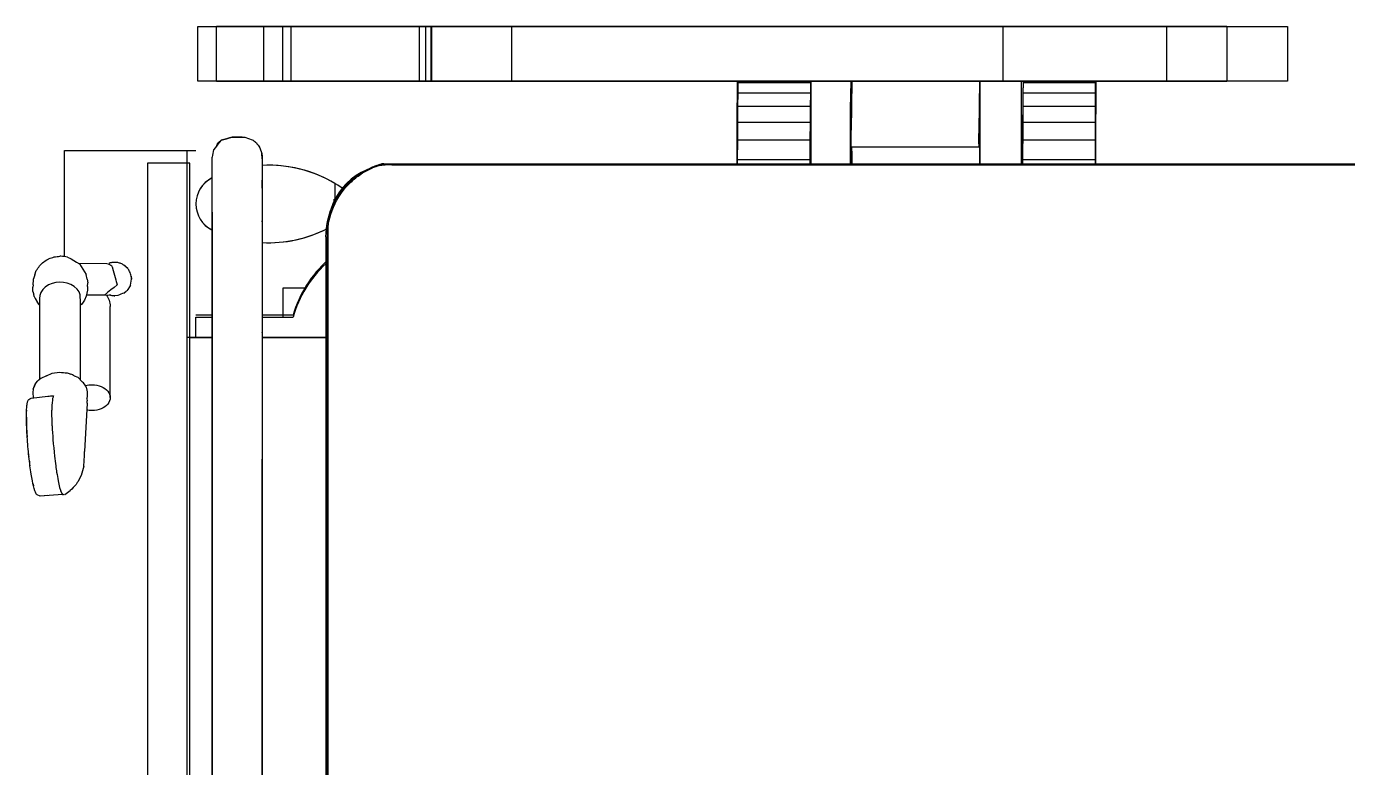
# Model space of a CAD drawing. Extents: x 2733443 to 3206532, y -1516114 to -1264405.
# Drawn here: x 3022477 to 3023266, y -1498215 to -1497772 of the extents above; entities that cross this region are included whole.
import ezdxf

# ---------------------------------------------------------------- set-up
doc = ezdxf.new("R2010")
doc.units = 0
doc.header["$MEASUREMENT"] = 0
doc.linetypes.add('1', pattern=[0, 0, 0])
doc.layers.get('0').update_dxf_attribs({"color": 250, "linetype": '1'})
doc.layers.add('furniture', color=33, linetype='Continuous')

# ---------------------------------------------------------------- blocks, each defined once
blk = doc.blocks.new('EQUIPMENT')
at = {"layer": 'furniture'}
for p, q in [((-9013.88, 4391.05), (-8363.17, 4391.05)), ((-9013.88, 4358.35), (-9013.88, 4391.05)), ((-9002.72, 4358.37), (-9002.72, 4391.05)), ((-8974.62, 4391.05), (-9002.72, 4391.05)), ((-8966.72, 4391.05), (-8974.62, 4391.05)), ((-8974.62, 4391.05), (-8974.62, 4358.37)), ((-8963.23, 4391.05), (-8966.72, 4391.05)), ((-8958.36, 4391.05), (-8963.23, 4391.05)), ((-8963.23, 4391.05), (-8963.23, 4358.37)), ((-8881.76, 4391.05), (-8958.36, 4391.05)), ((-8958.36, 4391.05), (-8958.36, 4358.37)), ((-8877.84, 4391.05), (-8881.76, 4391.05)), ((-8881.76, 4391.05), (-8881.76, 4358.37)), ((-8874.4, 4391.05), (-8877.84, 4391.05)), ((-8877.84, 4391.05), (-8877.84, 4358.37)), ((-8874.42, 4358.37), (-8874.42, 4391.05)), ((-8870.14, 4391.05), (-8874.4, 4391.05)), ((-8874.4, 4391.05), (-8874.4, 4358.37)), ((-8850.35, 4391.05), (-8870.14, 4391.05)), ((-8839.64, 4391.05), (-8850.35, 4391.05)), ((-8826.26, 4391.05), (-8839.64, 4391.05)), ((-8533.08, 4391.05), (-8826.26, 4391.05)), ((-8826.26, 4358.37), (-8826.26, 4391.05)), ((-8435.38, 4391.05), (-8533.08, 4391.05)), ((-8533.08, 4391.05), (-8533.08, 4358.37)), ((-8408.33, 4391.05), (-8435.38, 4391.05)), ((-8435.38, 4391.05), (-8435.38, 4358.37)), ((-8399.5, 4391.05), (-8408.33, 4391.05)), ((-8399.5, 4391.05), (-8399.5, 4358.37)), ((-8363.17, 4391.05), (-8363.17, 4358.35)), ((-8363.17, 4358.35), (-9013.88, 4358.35)), ((-9002.72, 4358.37), (-8974.62, 4358.37)), ((-8974.62, 4358.37), (-8966.72, 4358.37)), ((-8966.72, 4358.37), (-8963.23, 4358.37)), ((-8963.23, 4358.37), (-8958.36, 4358.37)), ((-8958.36, 4358.37), (-8881.76, 4358.37)), ((-8881.76, 4358.37), (-8877.84, 4358.37)), ((-8877.84, 4358.37), (-8874.4, 4358.37)), ((-8874.4, 4358.37), (-8870.14, 4358.37)), ((-8870.14, 4358.37), (-8850.35, 4358.37)), ((-8850.35, 4358.37), (-8839.64, 4358.37)), ((-8839.64, 4358.37), (-8826.26, 4358.37)), ((-8826.26, 4358.37), (-8533.08, 4358.37)), ((-8691.87, 4358.35), (-8691.87, 4308.49)), ((-8691.63, 4350.98), (-8691.55, 4358.24)), ((-8691.38, 4357.41), (-8691.48, 4351.22)), ((-8691.36, 4358.24), (-8691.38, 4357.41)), ((-8647.82, 4357.41), (-8691.38, 4357.41)), ((-8647.91, 4351.22), (-8647.82, 4357.41)), ((-8647.87, 4358.35), (-8647.87, 4308.49)), ((-8647.82, 4357.41), (-8647.8, 4358.24)), ((-8624.04, 4341.83), (-8623.82, 4358.24)), ((-8623.88, 4358.35), (-8623.88, 4308.49)), ((-8623.28, 4358.24), (-8623.67, 4329.13)), ((-8547.39, 4329.13), (-8547, 4358.37)), ((-8546.91, 4358.35), (-8546.91, 4308.49)), ((-8533.08, 4358.37), (-8435.38, 4358.37)), ((-8522.13, 4308.49), (-8522.13, 4358.35)), ((-8521.09, 4358.24), (-8521.17, 4350.98)), ((-8521.02, 4351.22), (-8520.92, 4357.41)), ((-8520.92, 4357.41), (-8520.9, 4358.24)), ((-8477.36, 4357.41), (-8520.92, 4357.41)), ((-8478.13, 4358.35), (-8478.13, 4308.49)), ((-8477.45, 4351.22), (-8477.36, 4357.41)), ((-8477.36, 4357.41), (-8477.34, 4358.24)), ((-8435.38, 4358.37), (-8408.33, 4358.37)), ((-8408.33, 4358.37), (-8399.5, 4358.37)), ((-8691.71, 4340.04), (-8691.63, 4350.98)), ((-8691.48, 4351.22), (-8691.56, 4343.25)), ((-8647.91, 4351.22), (-8691.48, 4351.22)), ((-8647.99, 4343.25), (-8647.91, 4351.22)), ((-8521.17, 4350.98), (-8521.25, 4340.04)), ((-8521.1, 4343.25), (-8521.02, 4351.22)), ((-8477.45, 4351.22), (-8521.02, 4351.22)), ((-8477.54, 4343.25), (-8477.45, 4351.22)), ((-8691.77, 4327.66), (-8691.71, 4340.04)), ((-8691.56, 4343.25), (-8691.63, 4333.76)), ((-8647.99, 4343.25), (-8691.56, 4343.25)), ((-8648.06, 4333.76), (-8647.99, 4343.25)), ((-8521.25, 4340.04), (-8521.31, 4327.66)), ((-8521.17, 4333.76), (-8521.1, 4343.25)), ((-8477.54, 4343.25), (-8521.1, 4343.25)), ((-8477.61, 4333.76), (-8477.54, 4343.25)), ((-8691.63, 4333.76), (-8691.68, 4323.04)), ((-8648.06, 4333.76), (-8691.63, 4333.76)), ((-8648.12, 4323.04), (-8648.06, 4333.76)), ((-8624.19, 4315.24), (-8624.1, 4334.12)), ((-8521.22, 4323.04), (-8521.17, 4333.76)), ((-8477.61, 4333.76), (-8521.17, 4333.76)), ((-8477.66, 4323.04), (-8477.61, 4333.76)), ((-8691.81, 4314.23), (-8691.77, 4327.66)), ((-8691.68, 4323.04), (-8691.72, 4311.4)), ((-8648.12, 4323.04), (-8691.68, 4323.04)), ((-8648.15, 4311.4), (-8648.12, 4323.04)), ((-8521.31, 4327.66), (-8521.35, 4314.23)), ((-8521.26, 4311.4), (-8521.22, 4323.04)), ((-8477.66, 4323.04), (-8521.22, 4323.04)), ((-8477.7, 4311.4), (-8477.66, 4323.04)), ((-9093.36, 4253.54), (-9093.36, 4317.02)), ((-9093.36, 4317.02), (-9020.44, 4317.02)), ((-9093.36, 4253.54), (-9093.36, 4317.02)), ((-9093.36, 4317.02), (-9014.97, 4317.02)), ((-9020.44, 4317.02), (-9020.44, 3325.13)), ((-9002.49, 4319.89), (-9001.83, 4321.5)), ((-8975.39, 4312.06), (-8975.59, 4315.21)), ((-8623.65, 4319.11), (-8623.5, 4319.11)), ((-8623.5, 4319.11), (-8547.22, 4319.11)), ((-9043.8, 4309.37), (-9043.8, 3322.39)), ((-9018.61, 4309.37), (-9043.8, 4309.37)), ((-9018.61, 3322.39), (-9018.61, 4309.37)), ((-8975.39, 4313.03), (-8975.46, 4313.29)), ((-8975.39, 4312.06), (-8975.39, 4312.42)), ((-8902.73, 4309), (-8903.4, 4309)), ((-8902.73, 4309), (-8221.5, 4309)), ((-8898.05, 4308.49), (-7083.93, 4308.49)), ((-8691.82, 4309), (-8691.81, 4314.23)), ((-8691.72, 4311.4), (-8691.72, 4309)), ((-8648.15, 4311.4), (-8691.72, 4311.4)), ((-8648.16, 4309), (-8648.15, 4311.4)), ((-8521.35, 4314.23), (-8521.36, 4309)), ((-8521.27, 4309), (-8521.26, 4311.4)), ((-8477.7, 4311.4), (-8521.26, 4311.4)), ((-8477.7, 4309), (-8477.7, 4311.4)), ((-8975.39, 4297.72), (-8975.39, 4299.35)), ((-8920.44, 4300.62), (-8920.11, 4300.87)), ((-8912.26, 4305.77), (-8912.23, 4305.77)), ((-8975.39, 4294.55), (-8975.39, 4297.72)), ((-8932.01, 4297.24), (-8932.01, 4287.94)), ((-8932.34, 4285.6), (-8932.34, 4286.71)), ((-8932.33, 4286.88), (-8932.33, 4287.94)), ((-8932.33, 4287.94), (-8931.74, 4287.94)), ((-8932.13, 4286.88), (-8932.33, 4286.88)), ((-8932.13, 4286.88), (-8932.13, 4286.71)), ((-8932.13, 4286.71), (-8932.13, 4285.98)), ((-8932.09, 4286.06), (-8932.08, 4286.88)), ((-8932.08, 4286.88), (-8929.95, 4290.36)), ((-8931.89, 4286.88), (-8932.08, 4286.88)), ((-8931.89, 4286.88), (-8931.89, 4286.41)), ((-8930.82, 4289.43), (-8930.66, 4289.43)), ((-8930.31, 4289.43), (-8930.66, 4289.43)), ((-8975.39, 4274.43), (-8975.42, 4275.03)), ((-8975.39, 4268.2), (-8975.41, 4267.08)), ((-8936.17, 4270.37), (-8936.17, 3361.39)), ((-8937.34, 4265.43), (-8937.34, 3366.33)), ((-8936.48, 3366.33), (-8936.48, 4265.43)), ((-9095.66, 4253.87), (-9096.17, 4253.84)), ((-9091.58, 4253.29), (-9089.85, 4252.4)), ((-9111.21, 4242.64), (-9110.32, 4245.24)), ((-9085.23, 4249.7), (-9068.13, 4249.57)), ((-9066.15, 4249.8), (-9066.82, 4249.46)), ((-9065.46, 4249.89), (-9066.15, 4249.8)), ((-9063.4, 4250.18), (-9065.22, 4250.01)), ((-9065.11, 4248.18), (-9064.96, 4247.65)), ((-9064.92, 4247.49), (-9064.32, 4245.31)), ((-9061.59, 4250.01), (-9063.4, 4250.18)), ((-9055.66, 4246.49), (-9057.94, 4248.55)), ((-8975.4, 4250.19), (-8975.39, 4249.81)), ((-9112.24, 4236.86), (-9112.29, 4235.34)), ((-9112.24, 4236.86), (-9112.02, 4239.71)), ((-9112.02, 4239.71), (-9111.99, 4240.36)), ((-9111.21, 4242.64), (-9111.99, 4240.36)), ((-9103.01, 4236.69), (-9104.93, 4235.43)), ((-9100.84, 4237.6), (-9103.01, 4236.69)), ((-9098.57, 4238.14), (-9100.84, 4237.6)), ((-9096.35, 4238.33), (-9098.57, 4238.14)), ((-9094.12, 4238.21), (-9096.35, 4238.33)), ((-9091.82, 4237.74), (-9094.12, 4238.21)), ((-9089.6, 4236.9), (-9091.82, 4237.74)), ((-9087.6, 4235.7), (-9089.6, 4236.9)), ((-9079.9, 4240.21), (-9080.46, 4242.95)), ((-9079.9, 4240.21), (-9079.55, 4237.98)), ((-9079.63, 4235.85), (-9079.55, 4237.98)), ((-9062.73, 4239.57), (-9061.94, 4236.7)), ((-9054.1, 4236.6), (-9054.54, 4235.62)), ((-9054.1, 4236.6), (-9053.43, 4240.2)), ((-9053.59, 4242.02), (-9053.43, 4240.2)), ((-9112.28, 4234.48), (-9112.29, 4235.34)), ((-9112.26, 4232.73), (-9112.28, 4234.48)), ((-9111.53, 4229.73), (-9111.81, 4231.26)), ((-9111.53, 4229.73), (-9111.01, 4228.67)), ((-9111.01, 4228.67), (-9109.64, 4226.27)), ((-9108.31, 4228.69), (-9108.32, 4225.93)), ((-9108.16, 4230.42), (-9108.31, 4228.69)), ((-9107.56, 4232.18), (-9108.16, 4230.42)), ((-9106.47, 4233.9), (-9107.56, 4232.18)), ((-9104.93, 4235.43), (-9106.47, 4233.9)), ((-9085.97, 4234.21), (-9087.6, 4235.7)), ((-9084.78, 4232.54), (-9085.97, 4234.21)), ((-9084.07, 4230.79), (-9084.78, 4232.54)), ((-9083.82, 4226.3), (-9084.07, 4230.79)), ((-9080.46, 4230.04), (-9081.51, 4227.53)), ((-9079.67, 4233.53), (-9080.46, 4230.04)), ((-9069.64, 4230.68), (-9080.23, 4230.68)), ((-9079.63, 4235.85), (-9079.67, 4233.53)), ((-9069.51, 4230.78), (-9066.75, 4230.68)), ((-9065.9, 4230.84), (-9066.75, 4230.68)), ((-9063.4, 4230.23), (-9065.22, 4230.39)), ((-9061.59, 4230.39), (-9063.4, 4230.23)), ((-9057.94, 4231.85), (-9056.35, 4233.15)), ((-9055.66, 4233.92), (-9056.29, 4233.22)), ((-9054.54, 4235.62), (-9055.66, 4233.92)), ((-8949.18, 4234.82), (-8963.08, 4234.82)), ((-8963.08, 4234.82), (-8963.08, 4217.45)), ((-9108.32, 4224.78), (-9109.64, 4226.27)), ((-9108.32, 4225.93), (-9108.33, 4222.99)), ((-9108.33, 4222.99), (-9108.33, 4180.28)), ((-9083.83, 4223.37), (-9083.82, 4226.3)), ((-9083.11, 4225.24), (-9083.83, 4224.56)), ((-9083.83, 4179.88), (-9083.83, 4223.37)), ((-9081.51, 4227.53), (-9083.11, 4225.24)), ((-9066.13, 4169.42), (-9066.13, 4223.88)), ((-9005.34, 4218.56), (-9014.97, 4218.56)), ((-9014.97, 4205.29), (-9014.97, 4217.45)), ((-9014.97, 4217.45), (-9005.34, 4217.45)), ((-8956.95, 4218.56), (-8975.39, 4218.56)), ((-8975.39, 4217.45), (-8956.95, 4217.45)), ((-9005.22, 4205.29), (-9020.44, 4205.29)), ((-9018.61, 4205.29), (-9005.34, 4205.29)), ((-8975.41, 4208.58), (-8975.4, 4198.36)), ((-8975.41, 4205.29), (-8936.17, 4205.29)), ((-8975.39, 4208.58), (-8975.39, 4132.67)), ((-8975.39, 4208.22), (-8975.39, 4208.58)), ((-8937.34, 4205.29), (-8975.39, 4205.29)), ((-9005.22, 4191.57), (-9005.34, 4191.6)), ((-9005.34, 4190.87), (-9005.34, 4191.6)), ((-9005.34, 4190.87), (-9005.15, 4190.87)), ((-9107.58, 4180.9), (-9109.59, 4179.24)), ((-9104.26, 4182.49), (-9107.58, 4180.9)), ((-9104.26, 4182.49), (-9100.86, 4184)), ((-9100.86, 4184), (-9096.37, 4184.63)), ((-9087.38, 4182.22), (-9087.62, 4182.45)), ((-9085.36, 4181.42), (-9087.57, 4182.3)), ((-9082.62, 4178.67), (-9085.36, 4181.42)), ((-9005.15, 4187.87), (-9005.34, 4187.93)), ((-9005.34, 4174.48), (-9005.34, 4184.41)), ((-9112.17, 4174.53), (-9112.41, 4172.45)), ((-9112.17, 4174.53), (-9110.99, 4177.38)), ((-9110.99, 4177.38), (-9111.77, 4175.47)), ((-9110.99, 4177.38), (-9109.59, 4179.24)), ((-9082.17, 4178.25), (-9082.62, 4178.67)), ((-9081.04, 4176.81), (-9082.17, 4178.25)), ((-9079.75, 4172.97), (-9080.09, 4174.87)), ((-9005.28, 4175.85), (-9005.34, 4176.14)), ((-9005.34, 4165.09), (-9005.34, 4174.48)), ((-9005.34, 4165.09), (-9005.34, 4173.42)), ((-9005.34, 4165.09), (-9005.34, 4173.42)), ((-9005.34, 4173.42), (-9005.34, 4165.09)), ((-9114.73, 4168.3), (-9113.47, 4169.09)), ((-9113.42, 4169.19), (-9103.42, 4170.23)), ((-9112.41, 4172.45), (-9112.18, 4169.32)), ((-9080, 4166.06), (-9081.47, 4137.27)), ((-9080.07, 4168.73), (-9079.94, 4167.48)), ((-9080, 4166.06), (-9079.94, 4167.48)), ((-9079.75, 4170.09), (-9079.75, 4172.97)), ((-9005.34, 4172.54), (-9005.34, 4165.09)), ((-9116.08, 4162.02), (-9116.12, 4161.71)), ((-9116.12, 4161.71), (-9116.11, 4161.27)), ((-9114.91, 4135.77), (-9114.84, 4134.92)), ((-9114.84, 4134.92), (-9114.77, 4134.31)), ((-9081.84, 4128.5), (-9081.6, 4134.94)), ((-9081.6, 4134.94), (-9081.47, 4137.27)), ((-9114.25, 4129.95), (-9114.08, 4128.74)), ((-9081.84, 4128.5), (-9083.42, 4122.88)), ((-9112.28, 4118.19), (-9112.2, 4117.8)), ((-9112.2, 4117.8), (-9111.92, 4116.83)), ((-9083.42, 4122.88), (-9085.54, 4119.07)), ((-9108.02, 4110.66), (-9109.79, 4111.37)), ((-9094.69, 4111.58), (-9108.02, 4110.66)), ((-9103.38, 4110.94), (-9108.02, 4110.66)), ((-9094.05, 4111.51), (-9093.92, 4111.79)), ((-9093.36, 4111.51), (-9093.36, 4111.51)), ((-9093.18, 4111.56), (-9089.99, 4113.94)), ((-9005.34, 4058.19), (-9005.34, 4057.32)), ((-9005.34, 3978.16), (-9005.34, 4057.32))]:
    blk.add_line(p, q, dxfattribs=at)
at = {"layer": 'furniture', "flags": 128}
for points in [[(-8999.91, 4323.06), (-9001.06, 4321.65), (-9002.2, 4320.25), (-9003.35, 4318.84), (-9004.5, 4317.44)], [(-9001.83, 4321.5), (-9001.35, 4321.89), (-9000.87, 4322.28), (-9000.39, 4322.67), (-8999.91, 4323.06)], [(-8999.91, 4323.06), (-8998.27, 4323.54), (-8996.63, 4324.03), (-8995, 4324.52), (-8993.36, 4325.01)], [(-8993.36, 4325.01), (-8995, 4324.52), (-8996.63, 4324.03), (-8998.27, 4323.54), (-8999.91, 4323.06)], [(-8987.37, 4325.01), (-8988.86, 4325.01), (-8990.36, 4325.01), (-8991.86, 4325.01), (-8993.36, 4325.01)], [(-8993.36, 4325.01), (-8991.86, 4325.01), (-8990.36, 4325.01), (-8988.86, 4325.01), (-8987.37, 4325.01)], [(-8987.37, 4325.01), (-8986.82, 4324.96), (-8986.28, 4324.91), (-8985.73, 4324.86), (-8985.19, 4324.81)], [(-8985.19, 4324.81), (-8984.09, 4324.37), (-8983, 4323.93), (-8981.9, 4323.49), (-8980.81, 4323.06)], [(-8980.81, 4323.06), (-8980.33, 4322.67), (-8979.85, 4322.28), (-8979.37, 4321.89), (-8978.89, 4321.5)], [(-9004.5, 4317.44), (-9004.71, 4316.34), (-9004.92, 4315.23), (-9005.13, 4314.13), (-9005.34, 4313.03)], [(-8978.89, 4321.5), (-8978.51, 4321.02), (-8978.12, 4320.54), (-8977.73, 4320.06), (-8977.34, 4319.58)], [(-8977.34, 4319.58), (-8976.9, 4318.49), (-8976.46, 4317.4), (-8976.02, 4316.3), (-8975.59, 4315.21)], [(-8975.59, 4315.21), (-8975.54, 4314.66), (-8975.49, 4314.12), (-8975.44, 4313.57), (-8975.39, 4313.03)], [(-9005.34, 4309.13), (-9005.34, 4310.11), (-9005.34, 4311.08), (-9005.34, 4312.05), (-9005.34, 4313.03)], [(-9005.34, 4297.73), (-9005.34, 4300.58), (-9005.34, 4303.43), (-9005.34, 4306.28), (-9005.34, 4309.13)], [(-8975.39, 4312.42), (-8975.39, 4312.57), (-8975.39, 4312.72), (-8975.39, 4312.88), (-8975.39, 4313.03)], [(-8975.39, 4313.03), (-8975.39, 4312.79), (-8975.39, 4312.54), (-8975.39, 4312.3), (-8975.39, 4312.06)], [(-8975.39, 4312.06), (-8975.39, 4310.12), (-8975.39, 4308.17), (-8975.39, 4306.22), (-8975.39, 4304.28)], [(-8975.39, 4304.28), (-8975.39, 4300.61), (-8975.39, 4296.93), (-8975.39, 4293.26), (-8975.39, 4289.59)], [(-9005.34, 4289.64), (-9005.34, 4291.66), (-9005.34, 4293.69), (-9005.34, 4295.71), (-9005.34, 4297.73)], [(-8928.71, 4292.11), (-8926.81, 4294.49), (-8924.57, 4296.92)], [(-9005.34, 4280.23), (-9005.34, 4282.58), (-9005.34, 4284.94), (-9005.34, 4287.29), (-9005.34, 4289.64)], [(-8975.39, 4289.59), (-8975.39, 4287.25), (-8975.39, 4284.9), (-8975.39, 4282.56), (-8975.39, 4280.22)], [(-8930.66, 4289.43), (-8931.42, 4288.17), (-8932.13, 4286.88)], [(-8931.74, 4287.94), (-8931.29, 4288.69), (-8930.82, 4289.43)], [(-9005.34, 4165.09), (-9005.34, 4185.21), (-9005.34, 4226.82), (-9005.34, 4268.42), (-9005.34, 4280.23)], [(-9005.34, 4280.23), (-9005.34, 4251.84), (-9005.34, 4194.8), (-9005.34, 4165.09)], [(-8975.39, 4280.22), (-8975.39, 4277.62), (-8975.39, 4275.03), (-8975.39, 4272.43), (-8975.39, 4269.84)], [(-9005.34, 4191.6), (-9005.34, 4211.45), (-9005.34, 4231.31), (-9005.34, 4251.17), (-9005.34, 4271.03)], [(-9005.34, 4269.9), (-9005.34, 4254.57), (-9005.34, 4239.24), (-9005.34, 4223.91), (-9005.34, 4208.58)], [(-8975.39, 4269.84), (-8975.39, 4267.08), (-8975.39, 4264.33), (-8975.39, 4261.58), (-8975.39, 4258.83)], [(-9105.88, 4250.49), (-9105.13, 4250.94), (-9104.39, 4251.4), (-9103.65, 4251.85), (-9102.91, 4252.3)], [(-9102.91, 4252.3), (-9102.09, 4252.59), (-9101.27, 4252.87), (-9100.45, 4253.16), (-9099.63, 4253.44)], [(-9099.63, 4253.44), (-9098.77, 4253.55), (-9097.9, 4253.66), (-9097.59, 4253.69)], [(-9097.59, 4253.69), (-9097.04, 4253.76), (-9096.17, 4253.87)], [(-9091.58, 4253.29), (-9092.6, 4253.43), (-9093.62, 4253.58), (-9094.64, 4253.73), (-9095.66, 4253.87)], [(-9089.84, 4252.4), (-9089.48, 4252.19), (-9087.84, 4251.23), (-9086.2, 4250.27), (-9084.56, 4249.3)], [(-8975.39, 4258.83), (-8975.39, 4255.95), (-8975.39, 4253.07), (-8975.39, 4250.19), (-8975.39, 4247.31)], [(-9110.32, 4245.24), (-9109.84, 4245.96), (-9109.35, 4246.68), (-9108.86, 4247.39), (-9108.38, 4248.11)], [(-9108.38, 4248.11), (-9107.75, 4248.7), (-9107.13, 4249.3), (-9106.5, 4249.9), (-9105.88, 4250.49)], [(-9084.56, 4249.3), (-9083.53, 4247.71), (-9082.51, 4246.12), (-9081.49, 4244.53), (-9080.46, 4242.95)], [(-9068.13, 4249.57), (-9067.38, 4249.22), (-9066.62, 4248.88), (-9065.86, 4248.53), (-9065.11, 4248.18)], [(-9064.3, 4245.25), (-9063.52, 4242.44), (-9062.77, 4239.7)], [(-9061.59, 4250.01), (-9062.04, 4250.06), (-9062.5, 4250.1), (-9062.95, 4250.14), (-9063.4, 4250.18)], [(-9059.73, 4249.48), (-9060.19, 4249.61), (-9060.66, 4249.75), (-9061.12, 4249.88), (-9061.59, 4250.01)], [(-9057.94, 4248.55), (-9058.39, 4248.79), (-9058.84, 4249.02), (-9059.28, 4249.25), (-9059.73, 4249.48)], [(-9055.66, 4246.49), (-9056.23, 4247.01), (-9056.8, 4247.52), (-9057.37, 4248.04), (-9057.94, 4248.55)], [(-9054.54, 4244.79), (-9054.82, 4245.21), (-9055.1, 4245.64), (-9055.38, 4246.07), (-9055.66, 4246.49)], [(-9053.59, 4242.02), (-9053.83, 4242.71), (-9054.07, 4243.4), (-9054.3, 4244.09), (-9054.54, 4244.79)], [(-8975.39, 4247.31), (-8975.39, 4237.63), (-8975.39, 4227.94), (-8975.39, 4218.26), (-8975.39, 4208.58)], [(-9061.94, 4236.7), (-9063.87, 4235.19), (-9065.79, 4233.69), (-9067.72, 4232.18), (-9069.64, 4230.68)], [(-9053.43, 4240.2), (-9053.47, 4240.66), (-9053.51, 4241.11), (-9053.55, 4241.57), (-9053.59, 4242.02)], [(-9005.34, 4239.69), (-9005.34, 4234.49), (-9005.34, 4229.29), (-9005.34, 4224.08), (-9005.34, 4218.88)], [(-9112.26, 4232.73), (-9111.91, 4231.62), (-9111.8, 4231.26)], [(-9066.29, 4230.76), (-9065.91, 4230.63), (-9065.22, 4230.39)], [(-9065.22, 4230.39), (-9064.76, 4230.35), (-9064.31, 4230.31), (-9063.86, 4230.27), (-9063.4, 4230.23)], [(-9057.94, 4231.85), (-9058.85, 4231.49), (-9059.77, 4231.12), (-9060.68, 4230.76), (-9061.59, 4230.39)], [(-9005.34, 4165.53), (-9005.34, 4181.92), (-9005.34, 4198.31), (-9005.34, 4214.71), (-9005.34, 4231.1)], [(-9005.34, 4231.1), (-9005.34, 4222.91), (-9005.34, 4214.73), (-9005.34, 4206.55), (-9005.34, 4198.36)], [(-9005.34, 4165.53), (-9005.34, 4181.92), (-9005.34, 4198.31), (-9005.34, 4214.71), (-9005.34, 4231.1)], [(-9005.34, 4229.29), (-9005.34, 4199.78), (-9005.34, 4170.26), (-9005.34, 4140.74), (-9005.34, 4130.8)], [(-9005.34, 4218.88), (-9005.34, 4221.49), (-9005.34, 4224.09), (-9005.34, 4226.69), (-9005.34, 4229.29)], [(-9005.34, 4208.58), (-9005.34, 4082.79), (-9005.34, 3957), (-9005.34, 3552.21), (-9005.34, 3426.42)], [(-8975.39, 4208.58), (-8975.39, 4199.02), (-8975.39, 4189.46), (-8975.39, 4179.9), (-8975.39, 4170.33)], [(-9005.34, 4198.36), (-9005.34, 4190.16), (-9005.34, 4181.95), (-9005.34, 4173.74), (-9005.34, 4165.53)], [(-9005.34, 4187.93), (-9005.34, 4188.66), (-9005.34, 4189.4), (-9005.34, 4190.14), (-9005.34, 4190.87)], [(-9096.37, 4184.63), (-9095.24, 4184.5), (-9094.11, 4184.38), (-9092.98, 4184.26), (-9091.84, 4184.14)], [(-9091.84, 4184.14), (-9091.29, 4183.97), (-9090.73, 4183.79), (-9090.18, 4183.62), (-9089.62, 4183.45)], [(-9087.62, 4182.45), (-9088.12, 4182.7), (-9088.62, 4182.95), (-9089.12, 4183.2), (-9089.62, 4183.45)], [(-9005.34, 4165.09), (-9005.27, 4178.51), (-9005.23, 4188.03)], [(-9005.34, 4184.41), (-9005.34, 4185.29), (-9005.34, 4186.17), (-9005.34, 4187.05), (-9005.34, 4187.93)], [(-9080.09, 4174.87), (-9080.33, 4175.36), (-9080.56, 4175.84), (-9080.8, 4176.33), (-9081.04, 4176.81)], [(-9005.34, 4176.14), (-9005.34, 4175.72), (-9005.34, 4175.31), (-9005.34, 4174.89), (-9005.34, 4174.48)], [(-9005.34, 4174.48), (-9005.34, 4173.99), (-9005.34, 4173.51), (-9005.34, 4173.02), (-9005.34, 4172.54)], [(-9005.34, 4174.48), (-9005.32, 4173.42), (-9005.3, 4172.7)], [(-9116.03, 4163.35), (-9115.96, 4164.03), (-9115.89, 4164.7), (-9115.81, 4165.38), (-9115.74, 4166.05)], [(-9115.74, 4166.05), (-9115.63, 4166.48), (-9115.52, 4166.91), (-9115.41, 4167.33), (-9115.3, 4167.76)], [(-9115.16, 4167.9), (-9115.02, 4168.03), (-9114.87, 4168.17), (-9114.73, 4168.3)], [(-9103.42, 4170.23), (-9102.58, 4170.32), (-9101.74, 4170.4), (-9100.9, 4170.49), (-9100.06, 4170.58)], [(-9100.87, 4166.08), (-9100.91, 4165.02), (-9100.95, 4163.97), (-9100.99, 4162.92), (-9101.03, 4161.87)], [(-9100.53, 4168.98), (-9100.61, 4168.26), (-9100.7, 4167.53), (-9100.78, 4166.8), (-9100.87, 4166.08)], [(-9100.06, 4170.58), (-9100.18, 4170.18), (-9100.29, 4169.78), (-9100.41, 4169.38), (-9100.53, 4168.98)], [(-9080.09, 4168.73), (-9080, 4169.11), (-9079.75, 4170.09)], [(-9005.34, 3469.47), (-9005.34, 3573.74), (-9005.34, 3957), (-9005.34, 4061.27), (-9005.34, 4165.53)], [(-8975.39, 4170.33), (-8975.39, 4160.92), (-8975.39, 4151.5), (-8975.39, 4142.09), (-8975.39, 4132.67)], [(-9116.15, 4157.77), (-9116.15, 4157.45), (-9116.18, 4156.03)], [(-9116.16, 4159.93), (-9116.13, 4160.78), (-9116.1, 4161.64), (-9116.06, 4162.5), (-9116.03, 4163.35)], [(-9116.03, 4151.3), (-9116.06, 4153.46), (-9116.1, 4155.61), (-9116.13, 4157.77), (-9116.16, 4159.93)], [(-9100.86, 4152.63), (-9100.83, 4153.4), (-9100.9, 4156.22), (-9100.97, 4159.05), (-9101.03, 4161.87)], [(-9005.34, 4057.32), (-9005.34, 4084.26), (-9005.34, 4111.2), (-9005.34, 4138.15), (-9005.34, 4165.09)], [(-9116.18, 4156.03), (-9116.15, 4154.83), (-9116.12, 4153.62), (-9116.09, 4152.42), (-9116.06, 4151.21)], [(-9115.74, 4145.94), (-9115.81, 4147.28), (-9115.89, 4148.62), (-9115.96, 4149.96), (-9116.03, 4151.3)], [(-9116, 4149.9), (-9115.97, 4149.24), (-9115.93, 4148.59)], [(-9100.86, 4152.63), (-9100.74, 4150.56), (-9100.61, 4148.49), (-9100.48, 4146.42), (-9100.36, 4144.36)], [(-9115.93, 4148.59), (-9115.9, 4147.91), (-9115.86, 4147.22), (-9115.82, 4146.54), (-9115.78, 4145.86)], [(-9115.3, 4140.16), (-9115.41, 4141.61), (-9115.52, 4143.05), (-9115.63, 4144.5), (-9115.74, 4145.94)], [(-9100.36, 4144.36), (-9100.12, 4141.88), (-9099.89, 4139.41), (-9099.66, 4136.94), (-9099.42, 4134.47)], [(-9114.73, 4134.31), (-9114.87, 4135.77), (-9115.02, 4137.23), (-9115.16, 4138.7), (-9115.3, 4140.16)], [(-9114.06, 4128.74), (-9114.23, 4130.14), (-9114.4, 4131.53), (-9114.56, 4132.92), (-9114.73, 4134.31)], [(-9099.42, 4134.47), (-9099.24, 4133.01), (-9099.06, 4131.55), (-9098.88, 4130.08), (-9098.7, 4128.62)], [(-9114.44, 4131.53), (-9114.4, 4131.19), (-9114.25, 4129.95)], [(-9113.34, 4123.79), (-9113.52, 4125.03), (-9113.7, 4126.27), (-9113.88, 4127.51), (-9114.06, 4128.74)], [(-9098.7, 4128.62), (-9098.56, 4127.68), (-9098.42, 4126.74), (-9098.28, 4125.8), (-9098.14, 4124.86)], [(-8975.39, 3502.33), (-8975.39, 3552.21), (-8975.39, 3957), (-8975.39, 4082.79), (-8975.39, 4132.67)], [(-8975.39, 4132.67), (-8975.39, 4061.27), (-8975.39, 3957), (-8975.39, 3573.74), (-8975.39, 3502.33)], [(-8975.39, 4132.67), (-8975.39, 4111.2), (-8975.39, 4084.26), (-8975.39, 4057.32)], [(-9112.61, 4119.66), (-9112.79, 4120.7), (-9112.98, 4121.73), (-9113.16, 4122.76), (-9113.34, 4123.79)], [(-9111.18, 4113.78), (-9111.54, 4115.25), (-9111.9, 4116.72), (-9112.26, 4118.19), (-9112.61, 4119.66)], [(-9098.14, 4124.86), (-9097.92, 4123.59), (-9097.7, 4122.31), (-9097.47, 4121.04), (-9097.25, 4119.76)], [(-9097.25, 4119.76), (-9097.02, 4118.75), (-9096.79, 4117.73), (-9096.56, 4116.71), (-9096.33, 4115.7)], [(-9085.53, 4119.07), (-9085.79, 4118.68), (-9086.05, 4118.29), (-9086.31, 4117.9), (-9086.57, 4117.51)], [(-9110.46, 4112.03), (-9110.64, 4112.47), (-9110.82, 4112.9), (-9111, 4113.34), (-9111.18, 4113.78)], [(-9109.79, 4111.37), (-9109.96, 4111.53), (-9110.13, 4111.7), (-9110.29, 4111.86), (-9110.46, 4112.03)], [(-9096.33, 4115.7), (-9096.18, 4115.2), (-9096.03, 4114.7), (-9095.89, 4114.2), (-9095.74, 4113.7)], [(-9095.74, 4113.7), (-9095.48, 4113.17), (-9095.21, 4112.64), (-9094.95, 4112.11), (-9094.69, 4111.58)], [(-9094.69, 4111.58), (-9094.53, 4111.56), (-9094.37, 4111.54), (-9094.21, 4111.53), (-9094.05, 4111.51)], [(-9093.18, 4111.56), (-9093.25, 4111.53), (-9093.32, 4111.5), (-9093.39, 4111.47)], [(-9086.57, 4117.51), (-9087.43, 4116.62), (-9088.28, 4115.72), (-9089.14, 4114.83), (-9089.99, 4113.94)], [(-8975.39, 3523.78), (-8975.39, 3600.89), (-8975.39, 3957), (-8975.39, 4034.11), (-8975.39, 4097.74)], [(-9005.34, 4057.32), (-9005.34, 4007.16), (-9005.34, 3957), (-9005.34, 3906.84), (-9005.34, 3577.68)], [(-9005.34, 3574.71), (-9005.34, 3905.35), (-9005.34, 3957), (-9005.34, 4008.65), (-9005.34, 4057.32)], [(-9005.34, 4057.32), (-9005.34, 4018.86), (-9005.34, 3957), (-9005.34, 3895.14), (-9005.34, 3554.29)], [(-8975.39, 4057.32), (-8975.39, 4018.63), (-8975.39, 3976.97)], [(-8975.39, 4057.32), (-8975.39, 3957), (-8975.39, 3525.06), (-8975.39, 3502.33)], [(-8975.39, 3554.29), (-8975.39, 3895.14), (-8975.39, 3957), (-8975.39, 4018.86), (-8975.39, 4057.32)], [(-8975.56, 4044.84), (-8975.52, 4027.98), (-8975.45, 4002.47), (-8975.39, 3976.97)], [(-8975.39, 4006.35), (-8975.39, 4008.36), (-8975.39, 4010.37), (-8975.39, 4012.39), (-8975.39, 4014.4)], [(-8975.39, 4014.4), (-8975.39, 4012.39), (-8975.39, 4010.37), (-8975.39, 4008.36), (-8975.39, 4006.35)], [(-8975.39, 4006.35), (-8975.39, 3981.68), (-8975.39, 3957), (-8975.39, 3932.32), (-8975.39, 3907.65)], [(-8975.39, 3907.65), (-8975.39, 3932.32), (-8975.39, 3957), (-8975.39, 3981.68), (-8975.39, 4006.35)], [(-9005.34, 3531), (-9005.34, 3956.97), (-9005.34, 3977.44)], [(-8975.39, 3976.97), (-8975.39, 3946.15), (-8975.39, 3915.34), (-8975.39, 3605.52), (-8975.39, 3574.71)]]:
    blk.add_lwpolyline(points, dxfattribs=at)
at = {"layer": 'furniture'}
for centre, radius, start, end in [((-8971.54, 4231.37), 76.83, 59.03496, 92.89076), ((-8971.54, 4231.37), 76.83, 55.14797, 92.86887), ((-8898.05, 4270.37), 38.12, 90, 180), ((-8997.62, 4285.05), 17.35, 116.42332, 243.57668), ((-8997.62, 4285.05), 17.35, 116.6022, 243.3978), ((-8971.54, 4338.73), 76.83, 267.10924, 297.04227), ((-8971.54, 4338.73), 76.83, 267.13113, 297.4101), ((-8890.19, 4199.68), 69.37, 131.51708, 164.21289), ((-8890.19, 4198.58), 69.37, 132.97148, 164.21289)]:
    blk.add_arc(centre, radius, start, end, dxfattribs=at)
at = {"layer": 'furniture', "extrusion": (0, 0, -1)}
for centre, major_axis, ratio, start_param, end_param in [((-8623.94, 4323.56), (0, -21.78), 0.008727, 2.076942, 2.565634), ((-8623.65, 4324.56), (0, -5.45), 0.008727, 0, 2.565634), ((-8547.37, 4324.56), (0, -5.45), 0.008727, 0, 2.565634), ((-8624.03, 4304.67), (0, -21.78), 0.008727, 1.771388, 2.076942), ((-8623.5, 4308.22), (0, -10.89), 0.008727, 3.141593, 4.640426), ((-8547.22, 4308.22), (0, -10.89), 0.008727, 3.141593, 4.640426), ((-8892.38, 4265.43), (0, -44.96), 0.999962, 2.673809, 2.684168), ((-8892.38, 4265.43), (0, -44.96), 0.999962, 1.977706, 2.384321), ((-8891.52, 4265.43), (0, -44.96), 0.999962, 1.977706, 2.384321), ((-8892.38, 4265.43), (0, -44.96), 0.999962, 2.227467, 2.328428), ((-8892.82, 4265.43), (0, -44.96), 0.999962, 2.068091, 2.095031), ((-8892.38, 4265.43), (0, -44.96), 0.999962, 2.068091, 2.124033), ((-8892.38, 4265.43), (0, -44.96), 0.999962, 1.570796, 1.977559), ((-8891.52, 4265.43), (0, 44.96), 0.999962, 4.712389, 5.119151), ((-9077.02, 4223.88), (-10.89, 0), 0.999998, 2.460038, 3.141593), ((-9077.02, 4169.42), (-10.89, 0), 0.707107, 7.486122, 7.853982), ((-9077.02, 4169.42), (-10.89, 0), 0.707107, 1.570796, 4.712389), ((-9077.02, 4169.42), (-10.89, 0), 0.707107, 4.712389, 5.013982)]:
    blk.add_ellipse(centre, major_axis=major_axis, ratio=ratio, start_param=start_param, end_param=end_param, dxfattribs=at)
at = {"layer": 'furniture'}
for points, knots in [([(-8903.4, 4309), (-8903.5, 4309), (-8903.74, 4308.97), (-8904.16, 4308.87), (-8904.56, 4308.73), (-8904.88, 4308.62), (-8905.07, 4308.56), (-8905.21, 4308.5), (-8905.36, 4308.45), (-8905.58, 4308.38), (-8905.97, 4308.25), (-8906.58, 4308.05), (-8907.23, 4307.85), (-8907.68, 4307.69), (-8907.94, 4307.6), (-8908.13, 4307.53), (-8908.32, 4307.45), (-8908.57, 4307.36), (-8909.01, 4307.18), (-8909.66, 4306.92), (-8910.44, 4306.59), (-8911.48, 4306.13), (-8912.78, 4305.5), (-8914.34, 4304.67), (-8915.89, 4303.76), (-8917.94, 4302.45), (-8920.44, 4300.63), (-8922.34, 4298.97), (-8923.26, 4298.11)], [0, 0, 0, 0, 0.035714, 0.071429, 0.107143, 0.125, 0.133929, 0.142857, 0.151786, 0.160714, 0.178571, 0.214286, 0.25, 0.267857, 0.276786, 0.285714, 0.294643, 0.303571, 0.321429, 0.357143, 0.392857, 0.428571, 0.5, 0.571429, 0.642857, 0.714286, 0.857143, 1, 1, 1, 1]), ([(-8922.41, 4298.11), (-8921.48, 4298.97), (-8919.59, 4300.63), (-8917.09, 4302.45), (-8915.06, 4303.76), (-8913.52, 4304.67), (-8912.23, 4305.36), (-8911.19, 4305.88), (-8910.48, 4306.22), (-8909.84, 4306.51), (-8909.07, 4306.85), (-8908.3, 4307.16), (-8907.68, 4307.4), (-8907.4, 4307.51), (-8907.22, 4307.59), (-8906.7, 4307.78), (-8905.82, 4308.06), (-8905.01, 4308.32), (-8904.58, 4308.47), (-8904.44, 4308.52), (-8904.23, 4308.6), (-8903.79, 4308.75), (-8903.23, 4308.94), (-8902.88, 4309), (-8902.73, 4309)], [0, 0, 0, 0, 0.142857, 0.285714, 0.357143, 0.428571, 0.5, 0.535714, 0.571429, 0.598214, 0.625, 0.678571, 0.705357, 0.712054, 0.71875, 0.732143, 0.785714, 0.839286, 0.852679, 0.859375, 0.866071, 0.892857, 0.946429, 1, 1, 1, 1])]:
    blk.add_open_spline(points, degree=3, knots=knots, dxfattribs=at)

msp = doc.modelspace()

# ---------------------------------------------------------------- block references
at = {"color": 240, "true_color": 0xed1f24}
msp.add_blockref('EQUIPMENT', (3031593.1809, -1502163.4359), dxfattribs=at)

doc.saveas('drawing.dxf')
